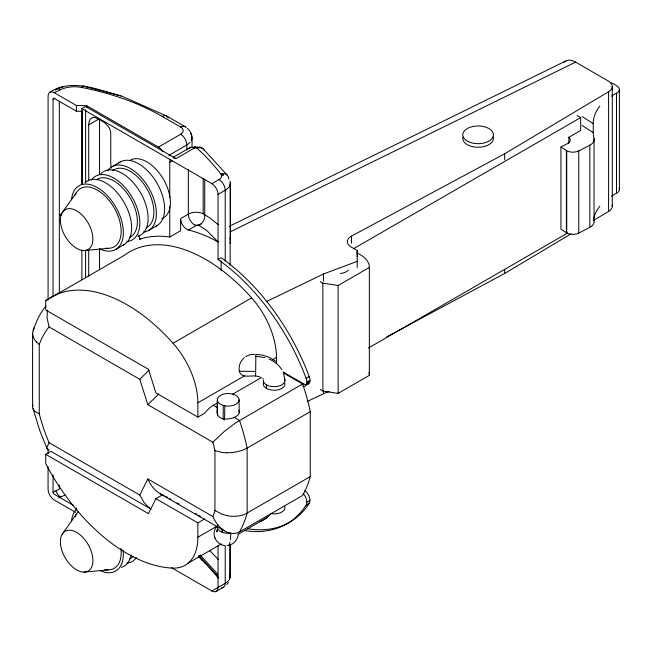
<?xml version="1.0" encoding="UTF-8"?>
<svg xmlns="http://www.w3.org/2000/svg" width="652" height="652" viewBox="0 0 652 652"><rect width="100%" height="100%" fill="white"/><g stroke="black" fill="none" stroke-linecap="round" stroke-linejoin="round"><path stroke-width="0.98" d="M59.324 293.107L59.332 101.15M192.006 146.92C192.022 140.677 193.073 132.788 187.442 128.444M230.075 544.412L230.066 577.916L230.115 544.575M244.337 357.606C240.458 360.858 238.273 366.228 239.333 371.241C240.881 378.486 250.572 375.389 255.6 376.033L255.886 354.313L263.049 355.201L269.749 357.549L275.503 361.224M357.223 267.434L357.239 250.523L351.159 247.002A13.13 7.58 0 0 1 351.51 236.105L504.681 153.774L608.601 91.753A13.13 7.58 0 0 0 608.455 81.133L575.602 62.127A20.163 11.63 60 0 0 563.996 62.299M217.393 415.316L217.458 400.776L217.385 413.653M217.255 412.529L217.32 399.798M223.147 419.595L223.261 405.389A10.872 6.276 0 0 1 221.802 394.721A10.872 6.276 0 0 1 238.934 398.812A10.872 6.276 0 0 1 224.834 405.764L223.261 405.389M218.322 224.687L209.887 217.931L204.72 214.793A10.497 5.786 -2.3 0 0 203.163 213.75A10.497 5.778 -2.3 0 0 194.72 212.316A10.571 5.811 -2.3 0 0 189.088 213.75L180.604 218.599L180.604 230.751L169.781 237.002A159.284 91.965 60 0 0 139.667 239.219L138.998 235.225M239.162 412.871L239.072 399.798M224.541 419.929L224.834 405.764M49.006 449.978L47.653 449.554L47.009 448.527L47.05 446.995L49.063 442.684A130.4 75.29 60 0 1 39.267 413.775L39.267 344.517A130.4 75.29 60 0 1 49.063 326.929L47.05 317.768L47.4 310.222M309.953 380.369L306.864 382.153L309.879 381.444L306.717 383.629L306.864 382.153A8.753 5.053 60 0 0 306.106 378.282A161.908 93.48 60 0 0 218.045 259.48L221.142 257.695A161.908 93.48 60 0 1 309.195 376.497A8.753 5.053 60 0 1 309.953 380.369L309.651 382.398L306.717 383.629A8.753 5.053 60 0 1 302.952 386.538M230.458 539.66L230.8 533.083A10.872 6.276 0 0 1 217.344 526.612M88.713 180.702L88.713 124.915L89.063 121.785L90.204 119.186L92.079 117.629L94.393 117.352C101.622 120.115 110.734 124.98 110.742 133.905L110.742 162.454A23.977 13.839 60 0 0 111.353 168.029M229.977 243.269L230.156 241.876A17.522 10.302 0.1 0 0 229.83 237.956M39.267 413.775L36.447 412.39A23.162 11.125 -7.9 0 1 32.6 406.644L32.6 333.148C35.167 323.506 39.413 313.636 46.072 305.967M217.197 529.856L216.823 532.048L217.336 529.554M32.6 406.644L32.885 405.177M217.344 410.711C215.828 420.956 229.569 420.206 235.755 416.661A11.133 6.43 0 0 0 239.268 412.643L238.991 410.361M238.387 534.175C237.703 538.348 235.421 542.619 231.419 544.42M194.712 147.857L193.53 147.491L193.734 146.912L194.712 147.857L195.739 147.67A1.752 1.011 0 0 1 196.529 147.776L202.364 153.163A428.829 247.581 0 0 1 220.8 173.864L221.444 175.029A8.753 5.053 0 0 1 219.023 179.536L211.859 183.677L81.899 108.648L81.899 183.994M150.392 508.796L144.345 502.936L139.797 495.072L147.825 478.976L212.87 516.531C216.937 526.449 228.078 537.704 239.496 531.902L302.609 495.463L303.49 493.89A153.155 88.427 60 0 0 310.254 476.596L310.254 411.673A153.155 88.427 60 0 0 303.49 386.571L302.609 383.987L283.441 372.92M147.825 478.976C151.003 486.18 156.39 493.034 164.165 495.455A22.959 13.252 0 0 1 161.101 495.659L155.91 498.658L148.444 513.637L45.73 454.338L45.73 463.629A152.275 87.922 60 0 0 173.049 568.104A61.264 35.371 60 0 0 197.874 537.207L217.597 525.822C210.18 532.545 215.356 544.249 224.516 545.594M62.16 212.707L76.17 192.902M62.16 534.265L76.17 514.461M189.243 148.354L190.865 147.23L193.53 147.491M226.823 584.567L228.436 582.481M212.87 516.531A130.4 75.29 60 0 0 214.948 510.492L214.948 450.671A130.4 75.29 60 0 0 212.87 442.219L147.825 404.664L139.797 379.309L149.129 370.059M147.825 404.664L158.901 393.938M212.87 442.219L224.272 431.469L235.82 422.716L302.609 383.987M190.099 142.397L186.88 144.956L168.884 155.347M228.762 178.917A8.753 6.504 -38.3 0 0 222.047 173.628L221.183 174.434L223.669 175.038L221.444 175.029M55.273 295.47L56.854 294.264M196.529 147.776L197.743 146.912L196.765 147.857L197.947 147.491A8.753 5.053 -60 0 1 202.487 148.68M204.72 179.153L204.72 214.793A8.753 7.205 -62 0 1 200.995 223.97L198.868 225.25L196.211 225.584L188.51 230.026A8.753 5.053 60 0 1 180.71 219.977M386.44 337.019L504.681 273.465L571.054 233.856M593.752 220.303L608.601 211.444A13.13 7.58 0 0 0 612.122 204.94M81.899 108.648L85.616 106.504L175.967 158.664L194.5 147.963M88.713 124.915L98.705 119.137M111.997 166.733L120.253 161.965M48.077 299.896L48.077 96.26A8.769 5.061 60 0 1 54.287 92.706L76.382 105.461L86.855 105.787L158.412 147.099L180.694 134.239A8.753 5.053 0 0 0 180.694 127.091L162.25 116.447A210.042 121.264 0 0 0 81.59 87.433A21.883 12.632 0 0 0 60.457 89.707A8.753 4.597 64.2 0 0 55.444 90.163M173.277 157.262L190.123 147.531M169.781 197.597L169.781 162.234L172.307 160.775M115.754 249.447L124.002 244.687M148.754 230.392L157.01 225.633M139.667 239.219L141.329 238.257M218.045 259.48L218.045 194.394L225.217 190.254A17.506 10.106 0 0 0 230.042 181.248M217.727 402.806L213.343 405.332A22.755 13.138 -60 0 0 204.769 413.14L197.874 417.125L155.91 392.895L148.444 369.293L45.73 309.993L45.73 300.702L124.32 255.331A152.275 87.922 60 0 1 251.639 297.858A61.264 35.371 60 0 1 276.464 357.426L276.464 363.156M45.73 300.702A152.275 87.922 60 0 1 173.049 343.237L251.639 297.858M353.474 248.754L580.679 117.58L580.679 130.441L568.829 137.287A8.443 4.874 0 0 1 567.452 143.627L560.94 147.002L560.94 229.178L566.727 232.894A8.753 5.053 0 0 0 578.764 233.082L589.832 227.352A13.13 7.58 0 0 0 594.045 220.563L594.045 138.387A70.017 40.424 0 0 1 593.238 132.609L593.238 123.676A70.017 40.424 0 0 1 599.816 106.235M320.23 281.615L322.862 283.139L338.111 285.495L369.35 267.459A30.628 17.685 0 0 0 360.377 254.777L356.913 252.772M45.73 454.338L50.921 451.339L150.995 509.122M197.874 417.125L197.874 402.797L244.467 375.894M272.992 359.431L276.464 357.426M232.634 394.199L261.558 377.5M306.106 378.282L309.195 376.497M302.218 384.835L303.767 383.938A8.753 5.053 60 0 0 309.651 382.398M368.445 348.013L567.476 233.106M320.23 389.513L322.862 391.037L338.111 393.392L369.35 375.365L369.35 267.459M239.496 531.902A153.155 88.427 60 0 0 247.132 513.043L247.132 448.111L310.254 411.673M155.91 498.658L197.874 522.88L204.769 518.902M310.254 476.596L247.132 513.043A22.681 14.825 7.2 0 1 226.546 515.577M188.298 563.043L221.476 543.882M238.07 534.306L266.888 517.672M306.864 502.203L309.953 500.418M244.785 530.581A161.908 93.48 60 0 0 306.106 505.194L309.195 503.409A8.753 5.053 60 0 0 304.737 490.345M171.468 567.664L211.859 590.981L225.217 583.271A17.506 10.106 0 0 0 230.042 574.265M216.236 591.413L223.4 587.273M245.706 356.595L250.075 354.672L254.5 354.321M197.034 147.996L198.404 147.833A8.753 6.112 -46.4 0 1 204.353 150.596M560.94 147.002L566.727 150.718A8.753 5.053 0 0 0 578.764 150.905L589.832 145.176A13.13 7.58 0 0 0 594.045 138.387M229.488 226.252L565.52 61.109M230.132 231.884L575.602 62.127M49.894 92.258C71.883 77.865 98.444 89.968 120.938 95.942M54.287 92.698L60.457 89.707M53.04 296.652L53.04 99.128L54.841 98.256M73.831 505.577L54.287 494.289A1.752 1.011 60 0 1 53.04 492.146L59.332 489.098L59.332 485.039M58.696 497.875L60.457 497.02A21.883 12.632 0 0 1 65.787 495.112M266.228 301.672L323.555 273.954L357.223 261.354M307.182 401.559L323.555 393.645L329.17 391.542M59.324 214.704L61.973 213.669M188.314 169.716L188.314 214.149A8.753 5.053 60 0 0 195.087 225.176L197.377 225.168A1.679 0.685 -12.3 0 1 198.118 225.103L200.995 223.97M56.479 89.063L63.309 86.643L57.148 88.802M60.033 215.29L61.565 214.973M220.8 173.864L222.047 173.628M84.018 250.564L108.175 248.339M84.018 572.122L108.175 569.897M239.333 371.241L255.511 371.444M53.04 99.128A1.752 1.011 60 0 1 54.287 98.419L76.382 111.174L82.095 111.353M226.562 452.814L222.316 452.512L214.948 450.671M255.739 356.285L264.777 357.565M83.595 86.145L121.842 96.178L166.627 116.015L185.062 126.659M226.562 515.52L222.316 514.33L214.948 510.492M260.099 377.027L255.576 375.878M195.087 225.176L196.211 225.584M577.183 115.559L580.679 117.58M282.87 371.876L303.767 383.938M213.343 405.332L217.246 407.59M234.182 417.361L239.496 420.434A153.155 88.427 60 0 1 247.132 448.111M49.063 326.929L139.797 379.309M165.893 496.457L167.621 497.452M169.349 498.446L171.077 499.448M177.124 502.936L178.852 503.939M195.266 513.409L196.994 514.412M198.721 515.406L200.449 516.408M160.392 493.923L224.272 530.777M49.063 442.684L139.797 495.072M75.526 512.276L54.287 500.011A8.769 5.061 60 0 1 48.069 489.269L48.077 466.873M582.252 116.602L593.238 123.676M582.252 125.534L593.238 132.609M36.447 341.933L39.267 344.517M198.518 556.71L202.364 560.476A428.829 247.581 0 0 1 218.371 578.153M214.378 537.199L215.021 537.884M203.285 148.982L227.246 175.119M200.221 555.039L217.841 574.257M199.08 555.7L217.996 576.335M198.974 555.748L202.364 560.476M195.201 147.719L194.695 146.684L195.461 147.678L195.739 146.602L195.739 147.67M47.009 448.527L39.772 430.573L33.048 408.755M283.555 373.131L284.981 380.532M262.87 378.364L263.147 379.301M191.704 135.966L191.117 133.391L191.786 136.235A17.506 10.106 0 0 1 191.15 140.938M230.303 182.462L230.319 240.89L230.311 183.685M619.4 89.756L619.4 189.797M610.582 82.828A8.753 5.053 0 0 1 613.931 84.035L617.175 86.113A8.753 5.053 0 0 1 616.507 93.244L616.507 193.285A70.017 40.424 0 0 0 611.454 196.187M612.293 86.423L612.293 206.113M608.601 91.753L608.601 211.444M589.832 145.176L589.832 227.352M578.764 150.905L578.764 233.082M568.829 137.287L568.829 143.375M566.727 150.718L566.727 232.894M566.401 150.522L566.401 232.699M504.681 153.774L504.681 159.862M504.681 269.415L504.681 273.465M357.239 250.523L357.239 256.603M351.51 236.105L351.51 243.204M338.111 285.495L338.111 393.392M323.555 273.954L323.555 281.053M323.555 390.597L323.555 393.645M322.862 283.139L322.862 391.037M266.423 384.835L266.423 388.405M230.156 241.876L230.156 265.225M225.217 261.012L225.217 190.254A8.753 5.053 60 0 0 219.023 179.536M225.217 545.871L225.217 583.271A8.753 5.053 60 0 1 221.835 587.688M221.142 260.702L221.142 270.751M218.045 545.716L218.045 587.411A8.753 5.053 60 0 1 211.859 590.981M203.163 178.632L203.163 213.75M197.874 522.88L197.874 537.207M186.88 150.017L186.88 144.956A8.753 5.053 60 0 0 180.694 134.239M169.781 206.692L169.781 237.002M99.536 119.675L99.536 174.451M99.536 248.493L99.536 269.798M88.713 249.675L88.713 276.049M86.855 105.787L86.855 107.694M85.616 109.56L85.616 182.87M85.616 250.075L85.616 277.573M82.16 110.856L82.16 183.856M81.899 250.181L81.899 279.716M76.382 105.461L76.382 111.174M76.382 507.998L76.382 509.905M53.04 474.835L53.04 492.146M48.077 449.57L48.077 453.637M230.034 542.146A29.25 5.721 81.9 0 1 226.977 545.414M284.883 379.521A10.872 6.276 0 0 1 274.761 386.66A10.872 6.276 0 0 1 263.237 380.263M269.015 359.048A29.25 23.88 2.1 0 1 281.794 369.643M284.851 382.985A10.872 6.276 0 0 1 273.261 390.23A10.872 6.276 0 0 1 263.767 382.031M284.851 506.604A10.872 6.276 0 0 1 270.751 513.564M302.952 493.303A8.753 5.053 60 0 1 306.106 505.194M309.195 503.409A161.908 93.48 60 0 1 247.874 528.788M188.51 230.026A161.908 93.48 60 0 1 218.167 242.006L207.002 230.727L198.721 225.193A1.736 0.709 -12.3 0 0 198.118 225.103M169.781 162.234A8.753 5.053 60 0 1 170.449 159.381M173.155 157.825A8.753 5.053 60 0 1 174.997 158.191M270.026 514.355A61.264 35.371 60 0 1 259.944 521.592M211.859 183.677A8.753 5.053 60 0 1 218.045 194.394M209.952 550.81A437.582 252.634 0 0 1 218.436 559.734M173.049 343.237A61.264 35.371 60 0 1 197.874 402.797M247.075 448.095A22.681 11.117 -6.2 0 1 226.594 452.732M33.032 330.205A22.567 14.866 8.3 0 1 34.32 327.475M36.422 341.95A23.162 15.265 9.2 0 1 32.6 333.148M60.457 497.02A8.753 4.597 64.2 0 1 55.909 490.94M158.412 147.099A8.753 5.053 60 0 1 162.788 151.72M180.694 127.091A8.753 5.053 -60 0 1 186.203 127.808M162.25 116.447A8.753 5.053 -60 0 1 168.135 117.988M81.59 87.433A8.753 2.306 -78.8 0 1 83.88 86.512M594.045 220.563A70.017 40.424 0 0 1 593.768 219.414M369.008 372.561A30.628 17.685 0 0 1 369.35 375.365M348.372 270.115A10.831 6.251 0 0 1 340.409 273.457M611.454 96.146A70.017 40.424 0 0 1 616.507 93.244M593.385 220.783A70.017 40.424 0 0 1 599.816 206.276M619.123 188.224A8.753 5.053 0 0 1 616.507 193.285M75.045 195.217A33.651 19.43 60 0 1 114.198 207.898A33.651 19.43 60 0 1 105.608 248.151M130.204 160.262A33.26 19.201 60 0 1 164.312 180.873A33.26 19.201 60 0 1 161.729 218.665M71.508 199.748A36.756 21.223 60 0 1 98.224 188.11A36.756 21.223 60 0 1 123.35 231.631A36.756 21.223 60 0 1 99.919 248.95M85.004 182.682A36.756 21.223 60 0 1 123.595 201.549A36.756 21.223 60 0 1 122.331 245.486M107.865 170.563A36.756 21.223 60 0 1 148.754 187.947A36.756 21.223 60 0 1 143.375 232.055M118.721 163.008A36.756 21.223 60 0 1 157.01 183.188A36.756 21.223 60 0 1 155.339 226.431M112.853 170.335A33.26 19.201 60 0 1 114.597 169.316M115.526 168.933A33.26 19.201 60 0 1 148.216 191.166A33.26 19.201 60 0 1 146.162 227.801M91.37 180.091A36.756 21.223 60 0 1 132.25 197.475A36.756 21.223 60 0 1 126.871 241.582M100.832 173.823A36.756 21.223 60 0 1 102.967 171.981M103.749 171.492A36.756 21.223 60 0 1 141.671 194.818A36.756 21.223 60 0 1 137.947 236.268M96.349 179.862A33.26 19.201 60 0 1 130.457 198.404A33.26 19.201 60 0 1 129.658 237.328M493.222 137.018A15.314 8.843 0 0 1 478.095 147.246A15.314 8.843 0 0 1 462.969 137.018M120.881 548.446A33.651 19.43 60 0 1 104.727 569.555M75.045 516.775A33.651 19.43 60 0 1 78.118 511.91M123.187 550.598A36.756 21.223 60 0 1 99.919 570.508M71.508 521.307A36.756 21.223 60 0 1 76.757 509M131.117 554.991A36.756 21.223 60 0 1 121.443 567.354M136.382 557.647A36.756 21.223 60 0 1 126.871 563.141M132.943 556.547A33.26 19.201 60 0 1 129.658 558.886M222.259 529.196L222.234 532.244L222.299 529.204M60.481 222.218A22.983 13.268 60 0 0 86.194 250.278A22.983 13.268 60 0 0 83.252 216.26A22.983 13.268 60 0 0 60.481 222.218M468.454 141.704A15.314 8.843 0 0 0 493.222 136.211A15.314 8.843 0 0 0 472.602 126.57A15.314 8.843 0 0 0 468.454 141.704M60.481 543.776A22.983 13.268 60 0 0 86.194 571.837A22.983 13.268 60 0 0 83.252 537.818A22.983 13.268 60 0 0 60.481 543.776"/></g></svg>
